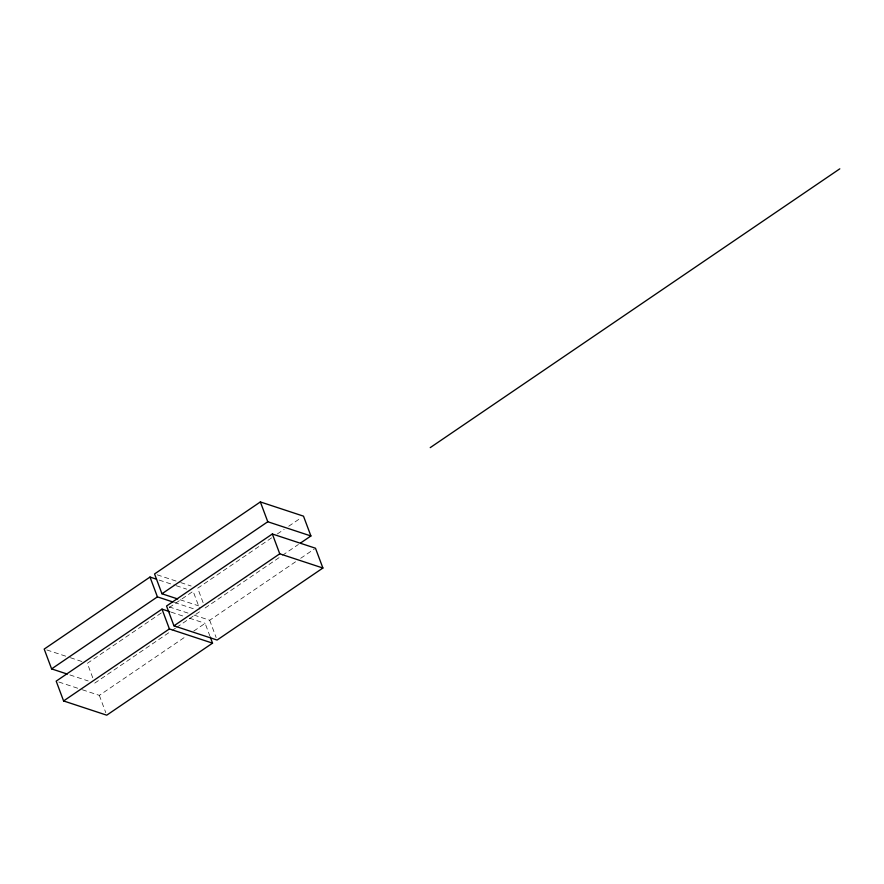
<?xml version="1.0" encoding="UTF-8"?>
<svg xmlns="http://www.w3.org/2000/svg" width="884" height="884" viewBox="0 0 884 884"><rect width="100%" height="100%" fill="white"/><g stroke="black" fill="none" stroke-linecap="round" stroke-linejoin="round"><path stroke-width="0.66" stroke-dasharray="4.42 3.31" d="M161.286 612.966L87.339 663.309L93.815 680.647M169.253 607.551L193.143 591.286L198.701 606.137M271.642 537.848L197.696 588.191L204.171 605.518M277.333 533.969L284.162 529.328M288.714 526.234L301.223 517.715M94.743 683.122L170.966 631.231M172.104 630.458L175.518 628.137M176.656 627.364L200.546 611.098L199.165 607.385M205.099 607.993L281.322 556.113M282.46 555.329L298.394 544.489M82.334 689.763L99.328 695.365L185.784 636.502M193.751 631.088L205.132 623.342L209.762 635.718M193.994 615.065L209.685 620.248L296.14 561.384M300.693 558.29L314.35 548.997M157.175 574.821L179.397 582.147M180.701 582.578L191.154 586.026M159.153 580.081L174.844 585.252M176.148 585.683L186.612 589.131M180.27 599.805L198.568 605.838M174.402 602.468L194.016 608.943M169.153 606.877L188.767 613.341M171.142 612.137L184.215 616.446M189.441 618.17L205.132 623.342M46.819 649.95L69.04 657.276M70.344 657.707L84.72 662.447M69.902 674.934L88.212 680.967M58.797 682.006L81.019 689.332M209.685 620.248L216.16 637.574M99.328 695.365L105.804 712.703"/><path stroke-width="1.33" d="M156.545 579.219L150.004 577.053L44.2 649.088L51.604 668.89L67.294 674.072M300.671 542.942L310.903 535.969L303.499 516.157L260.36 501.935L154.556 573.959L161.96 593.772L177.651 598.943M51.604 668.89L157.418 596.866L173.098 602.037M161.96 593.772L267.775 521.748L310.903 535.969M169.838 611.706L161.993 609.12L56.189 681.144L63.593 700.946L106.732 715.178L212.536 643.154L210.226 636.966M272.349 533.991L166.546 606.015L173.949 625.828L217.088 640.049L322.892 568.025L315.489 548.224L272.349 533.991L279.753 553.804L322.892 568.025M430.232 447.624L839.8 168.822M63.593 700.946L169.397 628.922L212.536 643.154M173.949 625.828L279.753 553.804M260.36 501.935L267.775 521.748M150.004 577.053L157.418 596.866M161.993 609.12L169.397 628.922"/></g></svg>
